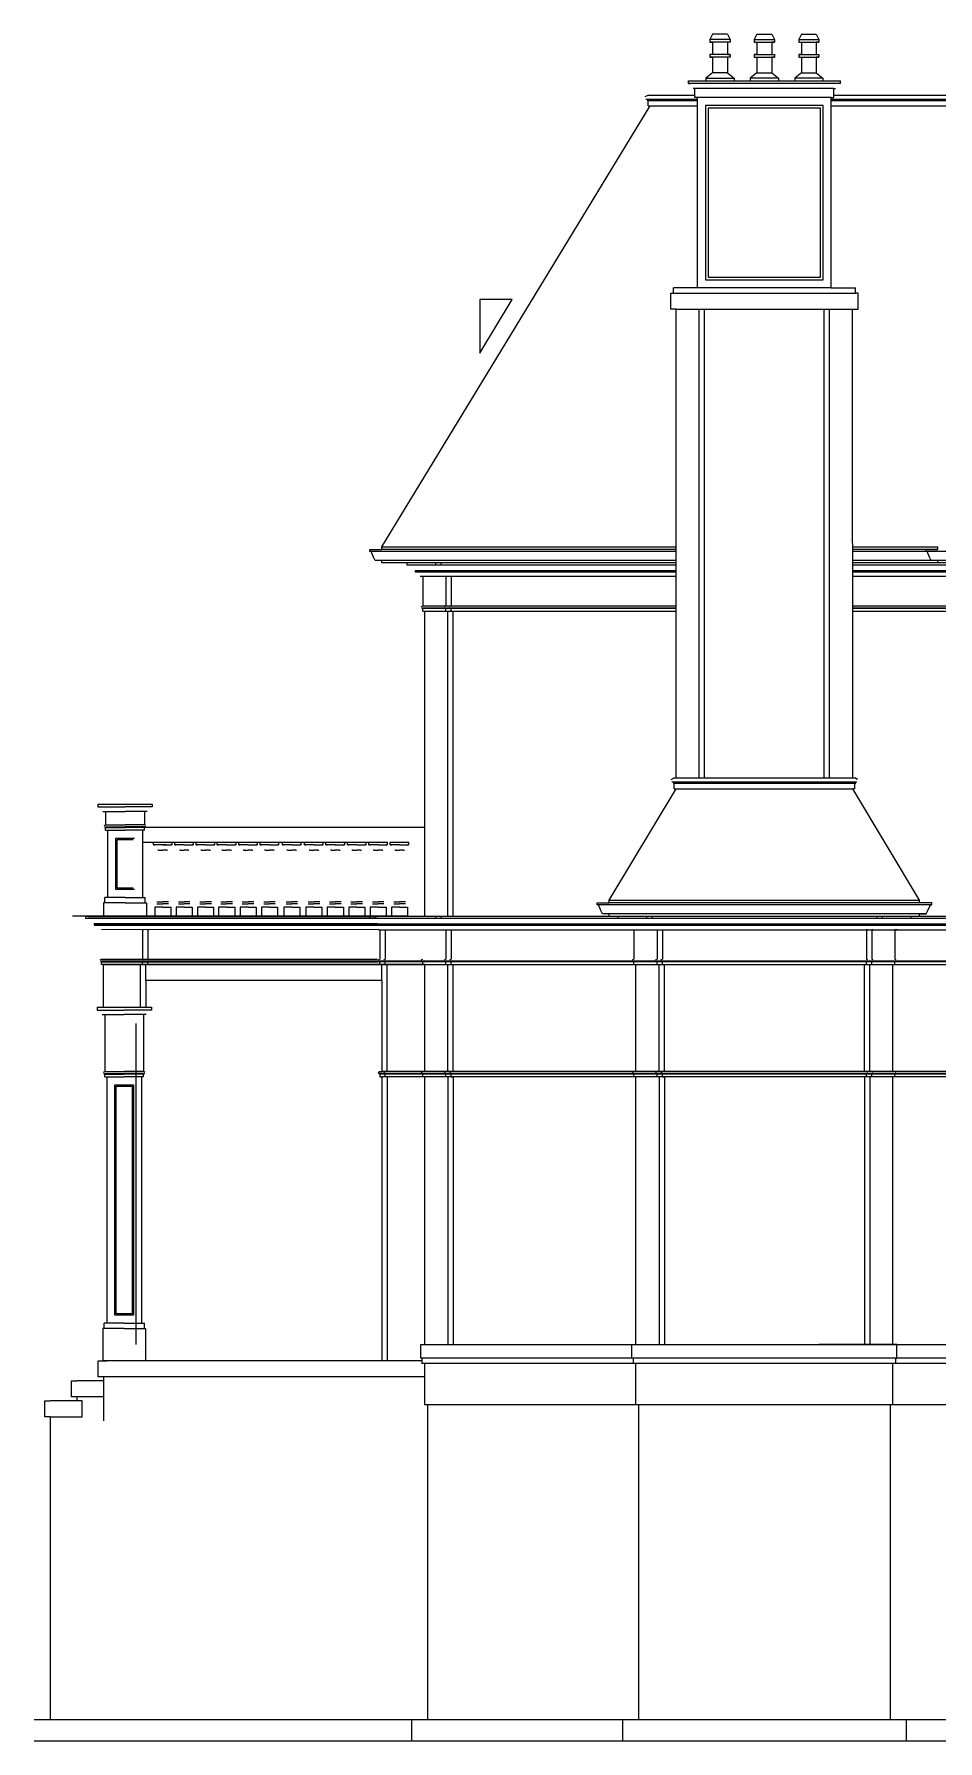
# Model space of a CAD drawing. Header units: metres. Extents: x -563 to 563, y 0 to 641.
# Drawn here: x -563 to -226, y 0 to 638 of the extents above; entities that cross this region are included whole.
import ezdxf

# ---------------------------------------------------------------- set-up
doc = ezdxf.new("R2010")
doc.units = ezdxf.units.M

msp = doc.modelspace()

# ---------------------------------------------------------------- linework, layer by layer
at = {"layer": 'EL-Balcony'}
for p, q in [((-539.55, 349.83), (-539.55, 348.83)), ((-539.55, 348.83), (-529.42, 348.83)), ((-537.67, 347.2), (-536.67, 347.2)), ((-536.67, 347.2), (-536.67, 342.2)), ((-536.67, 347.2), (-529.42, 347.2)), ((-519.3, 348.83), (-529.42, 348.83)), ((-522.17, 347.2), (-529.42, 347.2)), ((-522.17, 347.2), (-522.17, 342.2)), ((-521.17, 347.2), (-522.17, 347.2)), ((-519.3, 349.83), (-519.3, 348.83)), ((-537.22, 341.93), (-536.67, 342.2)), ((-537.11, 341.45), (-529.42, 341.45)), ((-536.67, 341.2), (-536.86, 341.2)), ((-536.67, 342.2), (-529.42, 342.2)), ((-536.67, 340.2), (-536.67, 341.2)), ((-536.67, 341.2), (-529.42, 341.2)), ((-536.67, 340.2), (-535.92, 340.2)), ((-535.92, 340.2), (-529.42, 340.2)), ((-522.17, 342.2), (-529.42, 342.2)), ((-521.73, 341.45), (-529.42, 341.45)), ((-522.17, 341.2), (-529.42, 341.2)), ((-522.92, 340.2), (-529.42, 340.2)), ((-522.17, 340.2), (-522.92, 340.2)), ((-521.62, 341.93), (-522.17, 342.2)), ((-522.17, 341.2), (-521.98, 341.2)), ((-522.17, 340.2), (-522.17, 341.2)), ((-518.83, 334.7, -2.69), (-518.83, 335.7, -2.69)), ((-518.83, 335.7, -2.69), (-511.83, 335.7, -2.69)), ((-518.83, 334.7, -2.69), (-518.33, 334.7, -2.69)), ((-515.33, 334.7, 23.13), (-518.62, 334.7, 23.22)), ((-517.58, 335.7, 15.3), (-510.58, 335.7, 15.3)), ((-514.08, 334.7, 41.13), (-517.36, 334.7, 41.21)), ((-516.8, 332.7, -2.69), (-517.13, 332.7, -2.69)), ((-516.8, 332.7, 23.19), (-515.33, 332.7, 23.11)), ((-515.33, 334.7, 23.13), (-512.05, 334.7, 23.22)), ((-513.87, 332.7, 23.19), (-515.33, 332.7, 23.11)), ((-513.87, 332.7, -2.69), (-513.53, 332.7, -2.69)), ((-511.83, 334.7, -2.69), (-512.33, 334.7, -2.69)), ((-511.83, 334.7, -2.69), (-511.83, 335.7, -2.69)), ((-510.83, 334.7, -2.69), (-510.83, 335.7, -2.69)), ((-510.83, 335.7, -2.69), (-503.83, 335.7, -2.69)), ((-510.83, 334.7, -2.69), (-510.33, 334.7, -2.69)), ((-507.33, 334.7, 23.13), (-510.62, 334.7, 23.22)), ((-508.8, 332.7, -2.69), (-509.13, 332.7, -2.69)), ((-508.8, 332.7, 23.19), (-507.33, 332.7, 23.11)), ((-507.33, 334.7, 23.13), (-504.05, 334.7, 23.22)), ((-505.87, 332.7, 23.19), (-507.33, 332.7, 23.11)), ((-505.87, 332.7, -2.69), (-505.53, 332.7, -2.69)), ((-503.83, 334.7, -2.69), (-504.33, 334.7, -2.69)), ((-503.83, 334.7, -2.69), (-503.83, 335.7, -2.69)), ((-502.83, 334.7, -2.69), (-502.83, 335.7, -2.69)), ((-502.83, 335.7, -2.69), (-495.83, 335.7, -2.69)), ((-502.83, 334.7, -2.69), (-502.33, 334.7, -2.69)), ((-499.33, 334.7, 23.13), (-502.62, 334.7, 23.22)), ((-500.8, 332.7, -2.69), (-501.13, 332.7, -2.69)), ((-500.8, 332.7, 23.19), (-499.33, 332.7, 23.11)), ((-499.33, 334.7, 23.13), (-496.05, 334.7, 23.22)), ((-497.87, 332.7, 23.19), (-499.33, 332.7, 23.11)), ((-497.87, 332.7, -2.69), (-497.53, 332.7, -2.69)), ((-495.83, 334.7, -2.69), (-496.33, 334.7, -2.69)), ((-495.83, 334.7, -2.69), (-495.83, 335.7, -2.69)), ((-494.95, 334.7, -2.69), (-494.95, 335.7, -2.69)), ((-494.95, 335.7, -2.69), (-487.95, 335.7, -2.69)), ((-494.95, 334.7, -2.69), (-494.45, 334.7, -2.69)), ((-491.45, 334.7, 23.13), (-494.73, 334.7, 23.22)), ((-492.92, 332.7, -2.69), (-493.25, 332.7, -2.69)), ((-492.92, 332.7, 23.19), (-491.45, 332.7, 23.11)), ((-491.45, 334.7, 23.13), (-488.17, 334.7, 23.22)), ((-489.99, 332.7, 23.19), (-491.45, 332.7, 23.11)), ((-489.99, 332.7, -2.69), (-489.65, 332.7, -2.69)), ((-487.95, 334.7, -2.69), (-488.45, 334.7, -2.69)), ((-487.95, 334.7, -2.69), (-487.95, 335.7, -2.69)), ((-486.95, 334.7, -2.69), (-486.95, 335.7, -2.69)), ((-486.95, 335.7, -2.69), (-479.95, 335.7, -2.69)), ((-486.95, 334.7, -2.69), (-486.45, 334.7, -2.69)), ((-483.45, 334.7, 23.13), (-486.73, 334.7, 23.22)), ((-484.92, 332.7, -2.69), (-485.25, 332.7, -2.69)), ((-484.92, 332.7, 23.19), (-483.45, 332.7, 23.11)), ((-483.45, 334.7, 23.13), (-480.17, 334.7, 23.22)), ((-481.99, 332.7, 23.19), (-483.45, 332.7, 23.11)), ((-481.99, 332.7, -2.69), (-481.65, 332.7, -2.69)), ((-479.95, 334.7, -2.69), (-480.45, 334.7, -2.69)), ((-479.95, 334.7, -2.69), (-479.95, 335.7, -2.69)), ((-478.95, 334.7, -2.69), (-478.95, 335.7, -2.69)), ((-478.95, 335.7, -2.69), (-471.95, 335.7, -2.69)), ((-478.95, 334.7, -2.69), (-478.45, 334.7, -2.69)), ((-475.45, 334.7, 23.13), (-478.73, 334.7, 23.22)), ((-476.92, 332.7, -2.69), (-477.25, 332.7, -2.69)), ((-476.92, 332.7, 23.19), (-475.45, 332.7, 23.11)), ((-475.45, 334.7, 23.13), (-472.17, 334.7, 23.22)), ((-473.99, 332.7, 23.19), (-475.45, 332.7, 23.11)), ((-473.99, 332.7, -2.69), (-473.65, 332.7, -2.69)), ((-471.95, 334.7, -2.69), (-472.45, 334.7, -2.69)), ((-471.95, 334.7, -2.69), (-471.95, 335.7, -2.69)), ((-470.61, 334.7, -2.69), (-470.61, 335.7, -2.69)), ((-470.61, 335.7, -2.69), (-463.61, 335.7, -2.69)), ((-470.61, 334.7, -2.69), (-470.11, 334.7, -2.69)), ((-467.11, 334.7, 23.13), (-470.39, 334.7, 23.22)), ((-468.57, 332.7, -2.69), (-468.91, 332.7, -2.69)), ((-468.57, 332.7, 23.19), (-467.11, 332.7, 23.11)), ((-467.11, 334.7, 23.13), (-463.83, 334.7, 23.22)), ((-465.64, 332.7, 23.19), (-467.11, 332.7, 23.11)), ((-465.64, 332.7, -2.69), (-465.31, 332.7, -2.69)), ((-463.61, 334.7, -2.69), (-464.11, 334.7, -2.69)), ((-463.61, 334.7, -2.69), (-463.61, 335.7, -2.69)), ((-462.35, 334.7, -2.69), (-462.35, 335.7, -2.69)), ((-462.35, 335.7, -2.69), (-455.35, 335.7, -2.69)), ((-462.35, 334.7, -2.69), (-461.85, 334.7, -2.69)), ((-458.85, 334.7, 23.13), (-462.13, 334.7, 23.22)), ((-460.31, 332.7, -2.69), (-460.65, 332.7, -2.69)), ((-460.31, 332.7, 23.19), (-458.85, 332.7, 23.11)), ((-458.85, 334.7, 23.13), (-455.56, 334.7, 23.22)), ((-457.38, 332.7, 23.19), (-458.85, 332.7, 23.11)), ((-457.38, 332.7, -2.69), (-457.05, 332.7, -2.69)), ((-455.35, 334.7, -2.69), (-455.85, 334.7, -2.69)), ((-455.35, 334.7, -2.69), (-455.35, 335.7, -2.69)), ((-454.35, 334.7, -2.69), (-454.35, 335.7, -2.69)), ((-454.35, 335.7, -2.69), (-447.35, 335.7, -2.69)), ((-454.35, 334.7, -2.69), (-453.85, 334.7, -2.69)), ((-450.85, 334.7, 23.13), (-454.13, 334.7, 23.22)), ((-452.31, 332.7, -2.69), (-452.65, 332.7, -2.69)), ((-452.31, 332.7, 23.19), (-450.85, 332.7, 23.11)), ((-450.85, 334.7, 23.13), (-447.56, 334.7, 23.22)), ((-449.38, 332.7, 23.19), (-450.85, 332.7, 23.11)), ((-449.38, 332.7, -2.69), (-449.05, 332.7, -2.69)), ((-447.35, 334.7, -2.69), (-447.85, 334.7, -2.69)), ((-447.35, 334.7, -2.69), (-447.35, 335.7, -2.69)), ((-446.35, 334.7, -2.69), (-446.35, 335.7, -2.69)), ((-446.35, 335.7, -2.69), (-439.35, 335.7, -2.69)), ((-446.35, 334.7, -2.69), (-445.85, 334.7, -2.69)), ((-442.85, 334.7, 23.13), (-446.13, 334.7, 23.22)), ((-444.31, 332.7, -2.69), (-444.65, 332.7, -2.69)), ((-444.31, 332.7, 23.19), (-442.85, 332.7, 23.11)), ((-442.85, 334.7, 23.13), (-439.56, 334.7, 23.22)), ((-441.38, 332.7, 23.19), (-442.85, 332.7, 23.11)), ((-441.38, 332.7, -2.69), (-441.05, 332.7, -2.69)), ((-439.35, 334.7, -2.69), (-439.85, 334.7, -2.69)), ((-439.35, 334.7, -2.69), (-439.35, 335.7, -2.69)), ((-438.35, 334.7, -2.69), (-438.35, 335.7, -2.69)), ((-438.35, 335.7, -2.69), (-431.35, 335.7, -2.69)), ((-438.35, 334.7, -2.69), (-437.85, 334.7, -2.69)), ((-434.85, 334.7, 23.13), (-438.13, 334.7, 23.22)), ((-436.31, 332.7, -2.69), (-436.65, 332.7, -2.69)), ((-436.31, 332.7, 23.19), (-434.85, 332.7, 23.11)), ((-434.85, 334.7, 23.13), (-431.56, 334.7, 23.22)), ((-433.38, 332.7, 23.19), (-434.85, 332.7, 23.11)), ((-433.38, 332.7, -2.69), (-433.05, 332.7, -2.69)), ((-431.35, 334.7, -2.69), (-431.85, 334.7, -2.69)), ((-431.35, 334.7, -2.69), (-431.35, 335.7, -2.69)), ((-430.35, 334.7, -2.69), (-430.35, 335.7, -2.69)), ((-430.35, 335.7, -2.69), (-423.35, 335.7, -2.69)), ((-430.35, 334.7, -2.69), (-429.85, 334.7, -2.69)), ((-426.85, 334.7, 23.13), (-430.13, 334.7, 23.22)), ((-428.31, 332.7, -2.69), (-428.65, 332.7, -2.69)), ((-428.31, 332.7, 23.19), (-426.85, 332.7, 23.11)), ((-426.85, 334.7, 23.13), (-423.56, 334.7, 23.22)), ((-425.38, 332.7, 23.19), (-426.85, 332.7, 23.11)), ((-425.38, 332.7, -2.69), (-425.05, 332.7, -2.69)), ((-423.35, 334.7, -2.69), (-423.85, 334.7, -2.69)), ((-423.35, 334.7, -2.69), (-423.35, 335.7, -2.69)), ((-536.96, 313), (-536.96, 315)), ((-535.92, 315), (-536.96, 315)), ((-529.42, 313), (-536.96, 313)), ((-529.42, 315), (-535.92, 315)), ((-529.42, 315), (-522.92, 315)), ((-529.42, 313), (-521.88, 313)), ((-522.92, 315), (-521.88, 315)), ((-521.88, 313), (-521.88, 315)), ((-517.5, 313.43, -2.55), (-517.28, 313.43, -2.55)), ((-517.5, 312.67, -2.52), (-515.33, 312.67, -2.68)), ((-517.28, 313.43, -2.52), (-515.33, 313.43, -2.68)), ((-513.39, 313.43, -2.52), (-515.33, 313.43, -2.68)), ((-513.17, 312.67, -2.52), (-515.33, 312.67, -2.68)), ((-513.17, 313.43, -2.55), (-513.39, 313.43, -2.55)), ((-509.5, 313.43, -2.55), (-509.28, 313.43, -2.55)), ((-509.5, 312.67, -2.52), (-507.33, 312.67, -2.68)), ((-509.28, 313.43, -2.52), (-507.33, 313.43, -2.68)), ((-505.39, 313.43, -2.52), (-507.33, 313.43, -2.68)), ((-505.17, 312.67, -2.52), (-507.33, 312.67, -2.68)), ((-505.17, 313.43, -2.55), (-505.39, 313.43, -2.55)), ((-501.5, 313.43, -2.55), (-501.28, 313.43, -2.55)), ((-501.5, 312.67, -2.52), (-499.33, 312.67, -2.68)), ((-501.28, 313.43, -2.52), (-499.33, 313.43, -2.68)), ((-497.39, 313.43, -2.52), (-499.33, 313.43, -2.68)), ((-497.17, 312.67, -2.52), (-499.33, 312.67, -2.68)), ((-497.17, 313.43, -2.55), (-497.39, 313.43, -2.55)), ((-493.61, 313.43, -2.55), (-493.4, 313.43, -2.55)), ((-493.61, 312.67, -2.52), (-491.45, 312.67, -2.68)), ((-493.4, 313.43, -2.52), (-491.45, 313.43, -2.68)), ((-489.51, 313.43, -2.52), (-491.45, 313.43, -2.68)), ((-489.29, 312.67, -2.52), (-491.45, 312.67, -2.68)), ((-489.29, 313.43, -2.55), (-489.51, 313.43, -2.55)), ((-485.61, 313.43, -2.55), (-485.4, 313.43, -2.55)), ((-485.61, 312.67, -2.52), (-483.45, 312.67, -2.68)), ((-485.4, 313.43, -2.52), (-483.45, 313.43, -2.68)), ((-481.51, 313.43, -2.52), (-483.45, 313.43, -2.68)), ((-481.29, 312.67, -2.52), (-483.45, 312.67, -2.68)), ((-481.29, 313.43, -2.55), (-481.51, 313.43, -2.55)), ((-477.61, 313.43, -2.55), (-477.4, 313.43, -2.55)), ((-477.61, 312.67, -2.52), (-475.45, 312.67, -2.68)), ((-477.4, 313.43, -2.52), (-475.45, 313.43, -2.68)), ((-473.51, 313.43, -2.52), (-475.45, 313.43, -2.68)), ((-473.29, 312.67, -2.52), (-475.45, 312.67, -2.68)), ((-473.29, 313.43, -2.55), (-473.51, 313.43, -2.55)), ((-469.27, 313.43, -2.55), (-469.05, 313.43, -2.55)), ((-469.27, 312.67, -2.52), (-467.11, 312.67, -2.68)), ((-469.05, 313.43, -2.52), (-467.11, 313.43, -2.68)), ((-465.16, 313.43, -2.52), (-467.11, 313.43, -2.68)), ((-464.95, 312.67, -2.52), (-467.11, 312.67, -2.68)), ((-464.95, 313.43, -2.55), (-465.16, 313.43, -2.55)), ((-461.01, 313.43, -2.55), (-460.79, 313.43, -2.55)), ((-461.01, 312.67, -2.52), (-458.85, 312.67, -2.68)), ((-460.79, 313.43, -2.52), (-458.85, 313.43, -2.68)), ((-456.9, 313.43, -2.52), (-458.85, 313.43, -2.68)), ((-456.68, 312.67, -2.52), (-458.85, 312.67, -2.68)), ((-456.68, 313.43, -2.55), (-456.9, 313.43, -2.55)), ((-453.01, 313.43, -2.55), (-452.79, 313.43, -2.55)), ((-453.01, 312.67, -2.52), (-450.85, 312.67, -2.68)), ((-452.79, 313.43, -2.52), (-450.85, 313.43, -2.68)), ((-448.9, 313.43, -2.52), (-450.85, 313.43, -2.68)), ((-448.68, 312.67, -2.52), (-450.85, 312.67, -2.68)), ((-448.68, 313.43, -2.55), (-448.9, 313.43, -2.55)), ((-445.01, 313.43, -2.55), (-444.79, 313.43, -2.55)), ((-445.01, 312.67, -2.52), (-442.85, 312.67, -2.68)), ((-444.79, 313.43, -2.52), (-442.85, 313.43, -2.68)), ((-440.9, 313.43, -2.52), (-442.85, 313.43, -2.68)), ((-440.68, 312.67, -2.52), (-442.85, 312.67, -2.68)), ((-440.68, 313.43, -2.55), (-440.9, 313.43, -2.55)), ((-437.01, 313.43, -2.55), (-436.79, 313.43, -2.55)), ((-437.01, 312.67, -2.52), (-434.85, 312.67, -2.68)), ((-436.79, 313.43, -2.52), (-434.85, 313.43, -2.68)), ((-432.9, 313.43, -2.52), (-434.85, 313.43, -2.68)), ((-432.68, 312.67, -2.52), (-434.85, 312.67, -2.68)), ((-432.68, 313.43, -2.55), (-432.9, 313.43, -2.55)), ((-429.01, 313.43, -2.55), (-428.79, 313.43, -2.55)), ((-429.01, 312.67, -2.52), (-426.85, 312.67, -2.68)), ((-428.79, 313.43, -2.52), (-426.85, 313.43, -2.68)), ((-424.9, 313.43, -2.52), (-426.85, 313.43, -2.68)), ((-424.68, 312.67, -2.52), (-426.85, 312.67, -2.68)), ((-424.68, 313.43, -2.55), (-424.9, 313.43, -2.55)), ((-535.92, 308), (-529.42, 308)), ((-522.92, 308), (-529.42, 308)), ((-518.33, 311.43, -2.55), (-518.33, 308, -2.55)), ((-515.33, 311.43, -2.6), (-518.33, 311.43, -2.52)), ((-518.33, 308, -2.69), (-518.33, 308, -2.69)), ((-512.33, 308, -2.55), (-518.33, 308, -2.69)), ((-515.33, 311.43, -2.6), (-512.33, 311.43, -2.52)), ((-512.33, 311.43, -2.55), (-512.33, 308, -2.55)), ((-510.33, 311.43, -2.55), (-510.33, 308, -2.55)), ((-507.33, 311.43, -2.6), (-510.33, 311.43, -2.52)), ((-510.33, 308, -2.69), (-510.33, 308, -2.69)), ((-504.33, 308, -2.55), (-510.33, 308, -2.69)), ((-507.33, 311.43, -2.6), (-504.33, 311.43, -2.52)), ((-504.33, 311.43, -2.55), (-504.33, 308, -2.55)), ((-502.33, 311.43, -2.55), (-502.33, 308, -2.55)), ((-499.33, 311.43, -2.6), (-502.33, 311.43, -2.52)), ((-502.33, 308, -2.69), (-502.33, 308, -2.69)), ((-496.33, 308, -2.55), (-502.33, 308, -2.69)), ((-499.33, 311.43, -2.6), (-496.33, 311.43, -2.52)), ((-496.33, 311.43, -2.55), (-496.33, 308, -2.55)), ((-494.45, 311.43, -2.55), (-494.45, 308, -2.55)), ((-491.45, 311.43, -2.6), (-494.45, 311.43, -2.52)), ((-494.45, 308, -2.69), (-494.45, 308, -2.69)), ((-488.45, 308, -2.55), (-494.45, 308, -2.69)), ((-491.45, 311.43, -2.6), (-488.45, 311.43, -2.52)), ((-488.45, 311.43, -2.55), (-488.45, 308, -2.55)), ((-486.45, 311.43, -2.55), (-486.45, 308, -2.55)), ((-483.45, 311.43, -2.6), (-486.45, 311.43, -2.52)), ((-486.45, 308, -2.69), (-486.45, 308, -2.69)), ((-480.45, 308, -2.55), (-486.45, 308, -2.69)), ((-483.45, 311.43, -2.6), (-480.45, 311.43, -2.52)), ((-480.45, 311.43, -2.55), (-480.45, 308, -2.55)), ((-478.45, 311.43, -2.55), (-478.45, 308, -2.55)), ((-475.45, 311.43, -2.6), (-478.45, 311.43, -2.52)), ((-478.45, 308, -2.69), (-478.45, 308, -2.69)), ((-472.45, 308, -2.55), (-478.45, 308, -2.69)), ((-475.45, 311.43, -2.6), (-472.45, 311.43, -2.52)), ((-472.45, 311.43, -2.55), (-472.45, 308, -2.55)), ((-470.11, 311.43, -2.55), (-470.11, 308, -2.55)), ((-467.11, 311.43, -2.6), (-470.11, 311.43, -2.52)), ((-470.11, 308, -2.69), (-470.11, 308, -2.69)), ((-464.11, 308, -2.55), (-470.11, 308, -2.69)), ((-467.11, 311.43, -2.6), (-464.11, 311.43, -2.52)), ((-464.11, 311.43, -2.55), (-464.11, 308, -2.55)), ((-461.85, 311.43, -2.55), (-461.85, 308, -2.55)), ((-458.85, 311.43, -2.6), (-461.85, 311.43, -2.52)), ((-461.85, 308, -2.69), (-461.85, 308, -2.69)), ((-455.85, 308, -2.55), (-461.85, 308, -2.69)), ((-458.85, 311.43, -2.6), (-455.85, 311.43, -2.52)), ((-455.85, 311.43, -2.55), (-455.85, 308, -2.55)), ((-453.85, 311.43, -2.55), (-453.85, 308, -2.55)), ((-450.85, 311.43, -2.6), (-453.85, 311.43, -2.52)), ((-453.85, 308, -2.69), (-453.85, 308, -2.69)), ((-447.85, 308, -2.55), (-453.85, 308, -2.69)), ((-450.85, 311.43, -2.6), (-447.85, 311.43, -2.52)), ((-447.85, 311.43, -2.55), (-447.85, 308, -2.55)), ((-445.85, 311.43, -2.55), (-445.85, 308, -2.55)), ((-442.85, 311.43, -2.6), (-445.85, 311.43, -2.52)), ((-445.85, 308, -2.69), (-445.85, 308, -2.69)), ((-439.85, 308, -2.55), (-445.85, 308, -2.69)), ((-442.85, 311.43, -2.6), (-439.85, 311.43, -2.52)), ((-439.85, 311.43, -2.55), (-439.85, 308, -2.55)), ((-437.85, 311.43, -2.55), (-437.85, 308, -2.55)), ((-434.85, 311.43, -2.6), (-437.85, 311.43, -2.52)), ((-437.85, 308, -2.69), (-437.85, 308, -2.69)), ((-431.85, 308, -2.55), (-437.85, 308, -2.69)), ((-434.85, 311.43, -2.6), (-431.85, 311.43, -2.52)), ((-431.85, 311.43, -2.55), (-431.85, 308, -2.55)), ((-429.85, 311.43, -2.55), (-429.85, 308, -2.55)), ((-426.85, 311.43, -2.6), (-429.85, 311.43, -2.52)), ((-429.85, 308, -2.69), (-429.85, 308, -2.69)), ((-423.85, 308, -2.55), (-429.85, 308, -2.69)), ((-426.85, 311.43, -2.6), (-423.85, 311.43, -2.52)), ((-423.85, 311.43, -2.55), (-423.85, 308, -2.55))]:
    msp.add_line(p, q, dxfattribs=at)
at = {"layer": 'EL-Balcony', "color": 1}
for p, q in [((-417.43, 341.2), (-522.34, 341.2, -0.34)), ((-522.92, 335.7, -0.4), (-431.56, 335.7, 1.76))]:
    msp.add_line(p, q, dxfattribs=at)
at = {"layer": 'EL-Balcony'}
for points in [[(-539.55, 349.83), (-519.3, 349.83)], [(-535.92, 340.2), (-535.92, 315)], [(-522.92, 340.2), (-522.92, 315)], [(-525.92, 318), (-532.92, 318), (-532.92, 337.2), (-525.92, 337.2)], [(-526.42, 318.5), (-532.42, 318.5), (-532.42, 336.7), (-526.42, 336.7)], [(-536.96, 313), (-537.42, 313), (-537.42, 308), (-535.92, 308)], [(-521.88, 313), (-521.42, 313), (-521.42, 308), (-522.92, 308)]]:
    msp.add_lwpolyline(points, dxfattribs=at)
at = {"layer": 'EL-Roof', "color": 1}
for p, q in [((-335.03, 614.2), (-333.94, 614.75)), ((-333.94, 612.75), (-334.31, 612.75)), ((-333.94, 614.75), (-316.51, 614.75)), ((-333.94, 610.75), (-333.94, 612.75)), ((-264.51, 614.75), (-9.93, 614.75)), ((-333.94, 610.75), (-315.51, 610.75)), ((-265.51, 610.75), (-9.93, 610.75))]:
    msp.add_line(p, q, dxfattribs=at)
at = {"layer": 'EL-Roof', "color": 8}
for p, q in [((-334.81, 613.25), (-315.51, 613.25)), ((-333.94, 612.75), (-315.51, 612.75)), ((-265.51, 613.25), (-9.93, 613.25)), ((-265.51, 612.75), (-9.93, 612.75)), ((-323.5, 444.25), (-437.44, 444.25)), ((-323.5, 445), (-433.43, 445)), ((-323.5, 440.87), (-433.43, 440.87)), ((-225.68, 445), (-257.52, 445)), ((-225.68, 444.25), (-257.52, 444.25)), ((-123.1, 440.87), (-257.52, 440.87)), ((-127.6, 444.25), (-229.69, 444.25)), ((-125.6, 440.87), (-225.68, 440.87))]:
    msp.add_line(p, q, dxfattribs=at)
at = {"layer": 'EL-Roof'}
msp.add_line((-433.43, 446), (-323.5, 446), dxfattribs=at)
at = {"layer": 'EL-Roof', "color": 1}
for points in [[(-433.43, 446), (-333.19, 610.75)], [(-433.43, 440), (-433.43, 440.87), (-435.93, 440.87), (-436.54, 442.2), (-437.44, 444.25), (-437.94, 444.25), (-437.94, 445), (-433.43, 445), (-433.43, 446)], [(-323.5, 440), (-433.43, 440)], [(-257.52, 446), (-225.68, 446)], [(-216.43, 440), (-257.52, 440)]]:
    msp.add_lwpolyline(points, dxfattribs=at)
at = {"layer": 'EL-Roof'}
for points in [[(-323.5, 440), (-433.43, 440)], [(-225.68, 440), (-225.68, 440.87), (-228.18, 440.87), (-228.79, 442.2), (-229.69, 444.25), (-230.19, 444.25), (-230.19, 445), (-225.68, 445), (-225.68, 446)], [(-123.1, 440), (-225.68, 440)]]:
    msp.add_lwpolyline(points, dxfattribs=at)
at = {"layer": 'EL-Stair'}
for p, q in [((-537.42, 134.5), (-547.42, 134.5)), ((-547.42, 127, -3.04), (-557.42, 127))]:
    msp.add_line(p, q, dxfattribs=at)
for points in [[(-537.42, 136), (-539.42, 136), (-539.42, 142), (-537.45, 142)], [(-547.4, 128.5), (-549.4, 128.5), (-549.4, 134.5), (-547.42, 134.5)], [(-537.42, 136), (-537.42, 119.5)], [(-547.42, 128.5), (-547.42, 127)], [(-547.42, 121), (-545.42, 121), (-545.42, 127), (-547.4, 127)]]:
    msp.add_lwpolyline(points, dxfattribs=at)
at = {"layer": 'EL-Stair', "elevation": -24.5}
for points in [[(-557.4, 121), (-559.4, 121), (-559.4, 127), (-557.42, 127)], [(-557.42, 121), (-557.4, 119.5)]]:
    msp.add_lwpolyline(points, dxfattribs=at)
at = {"layer": 'EL-Trim', "color": 8}
for p, q in [((-303.33, 635.52), (-310.89, 635.52)), ((-303.33, 634.52), (-310.89, 634.52)), ((-294.29, 635.52), (-286.73, 635.52)), ((-294.29, 634.52), (-286.73, 634.52)), ((-277.69, 635.52), (-270.13, 635.52)), ((-277.69, 634.52), (-270.13, 634.52)), ((-303.33, 629.89), (-310.89, 629.89)), ((-303.33, 628.89), (-310.89, 628.89)), ((-294.29, 629.89), (-286.73, 629.89)), ((-294.29, 628.89), (-286.73, 628.89)), ((-277.69, 629.89), (-270.13, 629.89)), ((-277.69, 628.89), (-270.13, 628.89)), ((-262.71, 619.02), (-318.91, 619.02)), ((-312.39, 621.02), (-301.83, 621.02)), ((-304.33, 623.02), (-309.89, 623.02)), ((-285.23, 621.02), (-295.79, 621.02)), ((-293.29, 623.02), (-287.73, 623.02)), ((-268.63, 621.02), (-279.19, 621.02)), ((-276.69, 623.02), (-271.13, 623.02)), ((-264.51, 617.22), (-317.11, 617.22)), ((-265.51, 613.81), (-315.51, 613.81)), ((-324.51, 540.75), (-256.51, 540.76)), ((-314.89, 359.67), (-314.89, 534.75)), ((-312.89, 359.67), (-312.89, 534.75)), ((-268.13, 359.67), (-268.13, 534.75)), ((-266.13, 359.67), (-266.13, 534.75)), ((-413.44, 440), (-413.44, 439.25)), ((-411.44, 440), (-411.44, 439.25)), ((-423.18, 439.25), (-323.5, 439.25)), ((-421.06, 437.13), (-323.5, 437.13)), ((-421.06, 436.63), (-323.5, 436.63)), ((-418.18, 435), (-323.5, 435)), ((-413.44, 439.25), (-412.94, 439.25)), ((-411.44, 439.25), (-410.94, 439.25)), ((-411.43, 437.13), (-411.43, 436.63)), ((-409.56, 435), (-409.56, 424)), ((-409.43, 437.13), (-409.43, 436.63)), ((-407.56, 435), (-407.56, 424)), ((-257.52, 439.25), (-112.85, 439.25)), ((-257.52, 437.13), (-110.72, 437.13)), ((-257.52, 436.63), (-110.66, 436.63)), ((-257.52, 435), (-107.85, 435)), ((-418.62, 423.25), (-323.5, 423.25)), ((-323.5, 423), (-418.37, 423)), ((-418.18, 424), (-323.5, 424)), ((-410.11, 423.73), (-409.56, 424)), ((-409.56, 422), (-409.56, 423)), ((-408.81, 308), (-408.81, 422)), ((-408.11, 423.73), (-407.56, 424)), ((-407.56, 422), (-407.56, 423)), ((-406.81, 308), (-406.81, 422)), ((-257.52, 424), (-107.85, 424)), ((-257.52, 423.25), (-108.27, 423.25)), ((-107.85, 423), (-257.52, 423)), ((-325.1, 358.17), (-255.91, 358.17)), ((-324.26, 357.67), (-256.76, 357.67)), ((-435.1, 307.26), (-543.17, 307.25)), ((-436.06, 308), (-436.06, 307.25)), ((-413.44, 308), (-413.44, 307.25)), ((-411.44, 308), (-411.44, 307.25)), ((-334.51, 308), (-334.51, 307.25)), ((-332.51, 308), (-332.51, 307.25)), ((-248.51, 308), (-248.51, 307.25)), ((-246.51, 308), (-246.51, 307.25)), ((-435.1, 305.13), (-541.05, 305.13)), ((-435.1, 304.63), (-540.98, 304.63)), ((-522.92, 303), (-522.92, 292)), ((-522.42, 303), (-522.92, 303)), ((-521.05, 305.13), (-521.05, 304.63)), ((-434.06, 305.13), (-434.06, 304.63)), ((-432.68, 303), (-432.18, 303)), ((-432.18, 303), (-432.18, 292)), ((-411.43, 305.13), (-411.43, 304.63)), ((-410.06, 303), (-409.56, 303)), ((-409.56, 303), (-409.56, 292)), ((-409.43, 305.13), (-409.43, 304.63)), ((-408.06, 303), (-407.56, 303)), ((-407.56, 303), (-407.56, 292)), ((-332.51, 305.13), (-332.51, 304.63)), ((-331.13, 303), (-330.63, 303)), ((-330.63, 303), (-330.63, 292)), ((-330.51, 305.13), (-330.51, 304.63)), ((-329.13, 303), (-328.63, 303)), ((-328.63, 303), (-328.63, 292)), ((-252.38, 303), (-252.38, 292)), ((-251.88, 303), (-252.38, 303)), ((-250.51, 305.13), (-250.51, 304.63)), ((-250.38, 303), (-250.38, 292)), ((-249.88, 303), (-250.38, 303)), ((-248.51, 305.13), (-248.51, 304.63)), ((-538.59, 291.25), (-435.1, 291.26)), ((-538.28, 291), (-435.1, 291.01)), ((-538.17, 292), (-435.1, 292.01)), ((-523.67, 274), (-523.67, 290)), ((-522.37, 291.73), (-522.92, 292)), ((-522.92, 290), (-522.92, 291)), ((-432.73, 291.73), (-432.18, 292)), ((-432.18, 290), (-432.18, 291)), ((-431.44, 250), (-431.44, 290)), ((-410.11, 291.73), (-409.56, 292)), ((-409.56, 290), (-409.56, 291)), ((-408.81, 250), (-408.81, 290)), ((-408.11, 291.73), (-407.56, 292)), ((-407.56, 290), (-407.56, 291)), ((-406.81, 250), (-406.81, 290)), ((-331.18, 291.73), (-330.63, 292)), ((-330.63, 290), (-330.63, 291)), ((-329.88, 250), (-329.88, 290)), ((-329.18, 291.73), (-328.63, 292)), ((-328.63, 290), (-328.63, 291)), ((-327.88, 250), (-327.88, 290)), ((-253.13, 250), (-253.13, 290)), ((-251.83, 291.73), (-252.38, 292)), ((-252.38, 290), (-252.38, 291)), ((-251.13, 250), (-251.13, 290)), ((-249.83, 291.73), (-250.38, 292)), ((-250.38, 290), (-250.38, 291)), ((-418.59, 249.25), (-434.59, 249.25)), ((-418.37, 249), (-434.18, 249)), ((-432.73, 249.73), (-432.19, 250)), ((-432.18, 249), (-432.37, 249)), ((-432.19, 248), (-432.19, 249)), ((-108.27, 249.25), (-418.59, 249.25, 0.09)), ((-107.85, 249), (-418.18, 249)), ((-410.11, 249.73), (-409.56, 250)), ((-409.56, 249), (-409.75, 249)), ((-409.56, 248), (-409.56, 249)), ((-408.11, 249.73), (-407.56, 250)), ((-407.56, 249), (-407.75, 249)), ((-407.56, 248), (-407.56, 249)), ((-331.18, 249.73), (-330.63, 250)), ((-330.63, 249), (-330.82, 249)), ((-330.63, 248), (-330.63, 249)), ((-329.18, 249.73), (-328.63, 250)), ((-328.63, 249), (-328.82, 249)), ((-328.63, 248), (-328.63, 249)), ((-251.84, 249.73), (-252.38, 250)), ((-252.38, 249), (-252.2, 249)), ((-252.38, 248), (-252.38, 249)), ((-249.84, 249.73), (-250.38, 250)), ((-250.38, 249), (-250.2, 249)), ((-250.38, 248), (-250.38, 249)), ((-408.81, 248), (-408.81, 148)), ((-407.56, 248), (-406.81, 248)), ((-329.88, 248), (-329.88, 148)), ((-328.63, 248), (-327.88, 248)), ((-252.38, 248), (-253.13, 248)), ((-251.13, 248), (-251.13, 148)), ((-529.73, 154, 18.27), (-537.27, 154, 18.27)), ((-529.73, 154, 18.27), (-522.19, 154, 18.27)), ((-28.6, 143), (-418.93, 143))]:
    msp.add_line(p, q, dxfattribs=at)
at = {"layer": 'EL-Trim'}
for p, q in [((-265.51, 542.75), (-315.51, 542.75)), ((-323.51, 534.75), (-257.51, 534.75))]:
    msp.add_line(p, q, dxfattribs=at)
at = {"layer": 'EL-Trim', "color": 8}
for points in [[(-406.81, 250), (-406.81, 250)], [(-327.88, 250), (-327.88, 250)], [(-253.13, 250), (-253.13, 250)], [(-431.44, 248), (-431.44, 142)], [(-406.81, 248), (-406.81, 148)], [(-327.88, 248), (-327.88, 148)], [(-253.13, 248), (-253.13, 148)]]:
    msp.add_lwpolyline(points, dxfattribs=at)
at = {"layer": 'EL-Wall'}
for p, q in [((-318.91, 619.02), (-318.91, 620.02)), ((-318.91, 619.02), (-318.91, 619.02)), ((-318.91, 619.02), (-318.31, 619.02)), ((-262.11, 619.02), (-262.71, 619.02)), ((-262.11, 619.02), (-262.11, 620.02)), ((-262.11, 619.02), (-262.11, 619.02)), ((-316.51, 617.22), (-317.11, 617.22)), ((-264.51, 617.22), (-263.91, 617.22)), ((-537.27, 154, 18.27), (-537.27, 156, 18.27)), ((-536.23, 156, 18.27), (-537.27, 156, 18.27)), ((-523.23, 156, 18.27), (-522.19, 156, 18.27)), ((-522.19, 154, 18.27), (-522.19, 156, 18.27))]:
    msp.add_line(p, q, dxfattribs=at)
at = {"layer": 'EL-Wall', "elevation": 18.27}
for points in [[(-537.27, 154), (-537.73, 154), (-537.73, 142), (-536.23, 142)], [(-522.19, 154), (-521.73, 154), (-521.73, 142), (-536.23, 142)]]:
    msp.add_lwpolyline(points, dxfattribs=at)
at = {"layer": 'FP-Footing'}
for p, q in [((-557.4, 119.5, -24.5), (-557.4, 8, -24.5)), ((-416.44, 119.5), (-416.44, 8)), ((-337.51, 119.5), (-337.51, 8)), ((-243.51, 119.5), (-243.51, 8)), ((-563.4, 8, -24.5), (563.4, 8, -2.31)), ((-422.44, 8), (-422.44, 0)), ((-343.51, 8), (-343.51, 0)), ((-237.51, 8), (-237.51, 0)), ((-563.4, 0, -24.5), (563.4, 0, -2.31))]:
    msp.add_line(p, q, dxfattribs=at)
at = {"layer": 'FP-Hatch'}
for p, q in [((-543.08, 308, 8.14), (-549.08, 308, 8)), ((-544.17, 308), (-424.18, 308)), ((-543.17, 307.25), (-28.6, 307.25)), ((-541.08, 308, 9.83), (-541.08, 308, 9.83)), ((-535.08, 308, 9.97), (-541.08, 308, 9.83)), ((-541.05, 305.13), (-28.6, 305.13)), ((-540.97, 304.63), (-28.6, 304.63)), ((-28.6, 291), (-538.36, 291)), ((-28.6, 291.25), (-538.17, 291.25)), ((-537.42, 290), (-417.43, 290)), ((-525.39, 268), (-525.39, 148))]:
    msp.add_line(p, q, dxfattribs=at)
at = {"layer": 'FP-Hatch', "elevation": -18.05}
for points in [[(-526.23, 159), (-533.23, 159), (-533.23, 245), (-526.23, 245)], [(-526.73, 159.5), (-532.73, 159.5), (-532.73, 244.5), (-526.73, 244.5)]]:
    msp.add_lwpolyline(points, close=True, dxfattribs=at)
at = {"layer": 'FP-Note', "elevation": 0.16}
msp.add_lwpolyline([(-384.82, 538.36), (-396.82, 538.36), (-396.82, 518.36), (-384.82, 538.36)], dxfattribs=at)
at = {"layer": 'FP-Proposed Wall'}
for p, q in [((-318.91, 620.02), (-262.11, 620.02)), ((-316.51, 613.81), (-316.51, 617.22)), ((-315.51, 613.81), (-316.51, 613.81)), ((-315.51, 542.75), (-315.51, 613.81)), ((-265.51, 542.75), (-265.51, 613.81)), ((-265.51, 613.81), (-264.51, 613.81)), ((-264.51, 613.81), (-264.51, 617.22)), ((-324.51, 540.75), (-324.51, 542.75)), ((-315.51, 542.75), (-324.51, 542.75)), ((-265.51, 542.75), (-256.51, 542.75)), ((-256.51, 540.75), (-256.51, 542.75)), ((-325.51, 534.75), (-325.51, 540.75)), ((-325.51, 540.75), (-324.51, 540.75)), ((-255.51, 540.75), (-256.51, 540.75)), ((-255.51, 534.75), (-255.51, 540.75)), ((-323.51, 534.75), (-325.51, 534.75)), ((-323.51, 359.67), (-323.48, 534.75)), ((-257.51, 359.67), (-257.54, 534.75)), ((-257.51, 534.75), (-255.51, 534.75)), ((-325.36, 359.12), (-324.26, 359.67)), ((-324.26, 357.67), (-324.64, 357.67)), ((-324.26, 359.67), (-256.76, 359.67)), ((-324.26, 355.67), (-324.26, 357.67)), ((-255.66, 359.12), (-256.76, 359.67)), ((-256.76, 357.67), (-256.38, 357.67)), ((-256.76, 355.67), (-256.76, 357.67)), ((-324.26, 355.67), (-323.51, 355.67)), ((-256.76, 355.67), (-257.51, 355.67)), ((-345.26, 308), (-345.26, 307.25)), ((-235.76, 308), (-235.76, 307.25)), ((-342.13, 305.13), (-342.13, 304.63)), ((-340.26, 303), (-339.26, 303)), ((-339.26, 303), (-339.26, 292)), ((-241.76, 303), (-241.76, 292)), ((-240.76, 303), (-241.76, 303)), ((-238.88, 305.13), (-238.88, 304.63)), ((-339.81, 291.73), (-339.26, 292)), ((-339.26, 290), (-339.26, 291)), ((-338.51, 250), (-338.51, 290)), ((-242.51, 250), (-242.51, 290)), ((-241.21, 291.73), (-241.76, 292)), ((-241.76, 290), (-241.76, 291)), ((-539.85, 274, -17.71), (-539.85, 273, -17.71)), ((-537.98, 271.38, -17.71), (-536.98, 271.38, -17.71)), ((-536.98, 271.38, -17.71), (-536.98, 250, 17.37)), ((-522.48, 271.38, -17.71), (-522.48, 250, 17.37)), ((-521.48, 271.38, -17.71), (-522.48, 271.38, -17.71)), ((-519.6, 274, -17.71), (-519.6, 273, -17.71)), ((-537.53, 249.72, 17.37), (-536.98, 250, 17.37)), ((-536.98, 249, 17.37), (-537.17, 249, 17.37)), ((-536.98, 248, 17.37), (-536.98, 249, 17.37)), ((-521.93, 249.72, 17.37), (-522.48, 250, 17.37)), ((-522.48, 249, 17.37), (-522.29, 249, 17.37)), ((-522.48, 248, 17.37), (-522.48, 249, 17.37)), ((-339.81, 249.73), (-339.26, 250)), ((-339.26, 249), (-339.45, 249)), ((-339.26, 248), (-339.26, 249)), ((-241.21, 249.73), (-241.76, 250)), ((-241.76, 249), (-241.57, 249)), ((-241.76, 248), (-241.76, 249)), ((-536.98, 248, 17.37), (-536.23, 248, 17.37)), ((-522.48, 248, 17.37), (-523.23, 248, 17.37)), ((-338.51, 148), (-338.51, 248)), ((-242.51, 148), (-242.51, 248)), ((-418.47, 142), (-537.45, 142)), ((-339.55, 143), (-339.55, 141)), ((-338.51, 125.5), (-338.51, 141)), ((-242.51, 125.5), (-242.51, 141)), ((-241.47, 143), (-241.47, 141))]:
    msp.add_line(p, q, dxfattribs=at)
at = {"layer": 'FP-Proposed Wall', "color": 1}
for p, q in [((-424.18, 440), (-424.18, 439.25)), ((-424.18, 439.25), (-423.18, 439.25)), ((-421.06, 437.13), (-421.06, 436.63)), ((-419.18, 435), (-418.18, 435)), ((-418.18, 435), (-418.18, 424)), ((-418.73, 423.73), (-418.18, 424)), ((-418.18, 423), (-418.37, 423)), ((-418.18, 422), (-418.18, 423)), ((-418.18, 422), (-323.5, 422)), ((-418.18, 422), (-417.43, 422)), ((-417.43, 308), (-417.43, 422)), ((-257.52, 422), (-28.6, 422)), ((-544.17, 308), (-544.17, 307.25)), ((-424.18, 308), (-544.17, 308)), ((-544.17, 307.25), (-543.17, 307.25)), ((-424.18, 308), (-216.43, 308)), ((-434.68, 303.01), (-538.17, 303)), ((-434.68, 303), (-28.6, 303)), ((-538.72, 291.73), (-538.17, 292)), ((-538.17, 290), (-538.17, 291)), ((-417.43, 290), (-538.17, 290.01)), ((-537.42, 274), (-537.42, 290)), ((-418.73, 291.73), (-418.18, 292)), ((-418.18, 290), (-418.18, 291)), ((-417.43, 290), (-28.6, 290)), ((-417.43, 250), (-417.43, 290)), ((-433.43, 284), (-521.67, 283.99)), ((-536.98, 271.38, -17.71), (-529.73, 271.38, -17.71)), ((-522.48, 271.38, -17.71), (-529.73, 271.38, -17.71)), ((-418.73, 249.73), (-418.18, 250)), ((-418.18, 249), (-418.37, 249)), ((-418.18, 248), (-418.18, 249)), ((-536.23, 248, 17.37), (-529.73, 248, 17.37)), ((-523.23, 248, 17.37), (-529.73, 248, 17.37)), ((-417.43, 248), (-433.44, 248)), ((-417.43, 148), (-417.43, 248)), ((-529.73, 156, 18.27), (-536.23, 156, 18.27)), ((-529.73, 156, 18.27), (-523.23, 156, 18.27)), ((-418.47, 143), (-418.47, 141)), ((-417.44, 125.5), (-417.44, 141)), ((-417.44, 136.01), (-537.42, 136)), ((-537.42, 128.5), (-547.42, 128.5)), ((-557.4, 121, -24.5), (-547.42, 121, -24.5))]:
    msp.add_line(p, q, dxfattribs=at)
at = {"layer": 'FP-Proposed Wall', "color": 8}
for p, q in [((-228, 313), (-348.51, 313)), ((-228, 312.25), (-352.51, 312.25)), ((-230.01, 308.87), (-348.51, 308.87)), ((-539.85, 273, -17.71), (-529.73, 273, -17.71)), ((-519.6, 273, -17.71), (-529.73, 273, -17.71)), ((-537.42, 249.25, 17.37), (-529.73, 249.25, 17.37)), ((-536.98, 250, 17.37), (-529.73, 250, 17.37)), ((-536.98, 249, 17.37), (-529.73, 249, 17.37)), ((-522.48, 250, 17.37), (-529.73, 250, 17.37)), ((-522.04, 249.25, 17.37), (-529.73, 249.25, 17.37)), ((-522.48, 249, 17.37), (-529.73, 249, 17.37))]:
    msp.add_line(p, q, dxfattribs=at)
at = {"layer": 'FP-Proposed Wall'}
for points in [[(-304.33, 637.52), (-309.89, 637.52), (-310.89, 635.52), (-310.89, 634.52), (-309.89, 634.54), (-309.89, 629.89), (-310.89, 629.89), (-310.89, 628.89), (-309.89, 628.89), (-309.89, 623.02), (-312.39, 621.02), (-312.39, 620.02)], [(-304.33, 637.52), (-303.33, 635.52), (-303.33, 634.52), (-304.33, 634.54), (-304.33, 629.89), (-303.33, 629.89), (-303.33, 628.89), (-304.33, 628.89), (-304.33, 623.02), (-301.83, 621.02), (-301.83, 620.02)], [(-293.29, 637.52), (-294.29, 635.52), (-294.29, 634.52), (-293.29, 634.54), (-293.29, 629.89), (-294.29, 629.89), (-294.29, 628.89), (-293.29, 628.89), (-293.29, 623.02), (-295.79, 621.02), (-295.79, 620.02)], [(-293.29, 637.52), (-287.73, 637.52), (-286.73, 635.52), (-286.73, 634.52), (-287.73, 634.54), (-287.73, 629.89), (-286.73, 629.89), (-286.73, 628.89), (-287.73, 628.89), (-287.73, 623.02), (-285.23, 621.02), (-285.23, 620.02)], [(-276.69, 637.52), (-277.69, 635.52), (-277.69, 634.52), (-276.69, 634.54), (-276.69, 629.89), (-277.69, 629.89), (-277.69, 628.89), (-276.69, 628.89), (-276.69, 623.02), (-279.19, 621.02), (-279.19, 620.02)], [(-276.69, 637.52), (-271.13, 637.52), (-270.13, 635.52), (-270.13, 634.52), (-271.13, 634.54), (-271.13, 629.89), (-270.13, 629.89), (-270.13, 628.89), (-271.13, 628.89), (-271.13, 623.02), (-268.63, 621.02), (-268.63, 620.02)], [(-348.51, 314), (-323.51, 355.67)], [(-323.51, 355.67), (-257.51, 355.67)], [(-232.51, 314), (-257.51, 355.67)], [(-348.51, 308), (-348.51, 308.87), (-351.01, 308.87), (-351.61, 310.2), (-352.51, 312.25), (-353.01, 312.25), (-353.01, 313), (-348.51, 313), (-348.51, 314)], [(-348.51, 314), (-232.51, 314)], [(-232.51, 308), (-232.51, 308.87), (-230.01, 308.87), (-229.41, 310.2), (-228.5, 312.25), (-228, 312.25), (-228, 313), (-232.51, 313), (-232.51, 314)], [(-348.51, 308), (-232.51, 308)], [(-339.55, 143), (-340.01, 143), (-340.01, 148), (-270.01, 148)], [(-241.47, 143), (-241.01, 143), (-241.01, 148), (-270.01, 148)], [(-337.51, 125.5), (-337.51, 119.5)], [(-243.51, 125.5), (-243.51, 119.5)]]:
    msp.add_lwpolyline(points, dxfattribs=at)
at = {"layer": 'FP-Proposed Wall', "color": 8}
for points in [[(-268.51, 610.81), (-312.51, 610.81), (-312.51, 545.75), (-268.51, 545.75)], [(-269.51, 609.81), (-311.51, 609.81), (-311.51, 546.75), (-269.51, 546.75)]]:
    msp.add_lwpolyline(points, close=True, dxfattribs=at)
at = {"layer": 'FP-Proposed Wall', "color": 1}
for points in [[(-538.17, 291), (-538.36, 291)], [(-418.18, 291), (-418.37, 291)], [(-521.67, 283.99), (-521.67, 274)], [(-433.43, 283.99), (-433.43, 250)], [(-434.18, 249), (-434.37, 249), (-434.62, 249.25), (-434.73, 249.73), (-434.18, 250), (-433.43, 250)], [(-434.18, 249), (-434.18, 248), (-433.43, 248)], [(-433.43, 248), (-433.43, 142)], [(-418.47, 143), (-418.93, 143), (-418.93, 148), (-211.18, 148)], [(-416.44, 125.5), (-416.44, 119.5)]]:
    msp.add_lwpolyline(points, dxfattribs=at)
at = {"layer": 'FP-Proposed Wall'}
for points, elevation in [([(-539.85, 274), (-519.6, 274)], -17.71), ([(-536.23, 248), (-536.23, 156)], -18.05), ([(-523.23, 248), (-523.23, 156)], -18.05)]:
    msp.add_lwpolyline(points, dxfattribs=dict(at, elevation=elevation))
at = {"layer": 'FP-Stair'}
for p, q in [((-438.06, 308), (-438.06, 307.25)), ((-520.92, 303), (-520.92, 292)), ((-520.42, 303), (-520.92, 303)), ((-519.05, 305.13), (-519.05, 304.63)), ((-436.06, 305.13), (-436.06, 304.63)), ((-434.68, 303), (-434.18, 303)), ((-434.18, 303), (-434.18, 292)), ((-521.67, 283.99), (-521.67, 290)), ((-520.37, 291.73), (-520.92, 292)), ((-520.92, 290), (-520.92, 291)), ((-434.73, 291.73), (-434.18, 292)), ((-434.18, 290), (-434.18, 291)), ((-433.43, 283.99), (-433.43, 290)), ((-416.93, 250), (-433.44, 250)), ((-210.43, 250), (-416.93, 250, -0.06)), ((-107.85, 248), (-417.43, 248)), ((-210.72, 141), (-418.47, 141)), ((-209.68, 125.5), (-417.44, 125.5))]:
    msp.add_line(p, q, dxfattribs=at)

doc.saveas('drawing.dxf')
